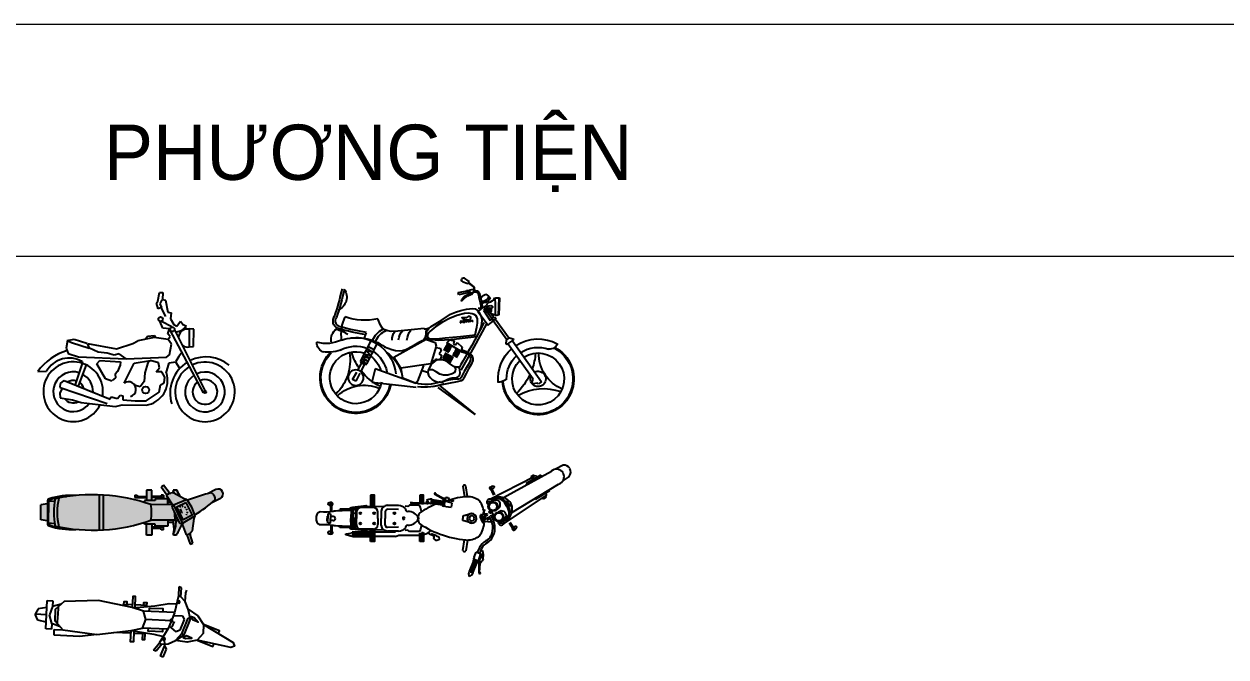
# Model space of a CAD drawing. Header units: millimetres. Extents: x 21129 to 2803301, y -510327 to 166837.
# Drawn here: x 335437 to 346316, y -258715 to -252985 of the extents above; entities that cross this region are included whole.
import ezdxf
from ezdxf.enums import TextEntityAlignment as Align

# ---------------------------------------------------------------- set-up
doc = ezdxf.new("R2010")
doc.units = ezdxf.units.MM
doc.layers.add('....03_TNT_A_THIN', color=251, linetype='Continuous', lineweight=13, transparency=0.5)
doc.layers.add('....12_TNT_F_FURNITURE', color=27, linetype='Continuous', transparency=0.5)
doc.layers.add('....20_TNT_N_TEXT', color=9, linetype='Continuous')
doc.layers.add('TNT-Funiture', color=27, linetype='Continuous')
doc.styles.add('.TNT_A_TXT_3_NOTE', font='uromans.shx', dxfattribs={"width": 0.8})

# ---------------------------------------------------------------- blocks, each defined once
blk = doc.blocks.new('moto 32')
for p, q in [((753, 1072), (766, 1089)), ((766, 1089), (780, 1169)), ((780, 1169), (810, 1168)), ((801, 1103), (785, 1065)), ((810, 1168), (808, 1105)), ((808, 1105), (836, 1100)), ((836, 1100), (858, 989)), ((768, 1020), (753, 1072)), ((797, 1032), (768, 1020)), ((785, 1065), (799, 1032)), ((838, 951), (797, 1032)), ((858, 989), (886, 984)), ((886, 984), (882, 930)), ((812, 846), (784, 908)), ((800, 909), (893, 859)), ((882, 930), (911, 879)), ((911, 879), (938, 864)), ((938, 864), (972, 908)), ((972, 908), (997, 873)), ((1025, 861), (995, 875)), ((734, 762), (584, 731)), ((672, 771), (656, 747)), ((735, 777), (672, 771)), ((859, 743), (734, 762)), ((751, 758), (735, 777)), ((875, 838), (812, 846)), ((858, 793), (873, 838)), ((879, 770), (858, 793)), ((859, 745), (879, 770)), ((1180, 260), (877, 827)), ((1202, 268), (916, 836)), ((930, 809), (985, 827)), ((985, 827), (1025, 861)), ((1050, 836), (1049, 677)), ((1091, 835), (1050, 840)), ((1088, 678), (1091, 835)), ((-52, 734), (-63, 665)), ((-63, 665), (-45, 617)), ((-54, 734), (9, 745)), ((-54, 734), (-14, 715)), ((-14, 715), (144, 665)), ((9, 745), (124, 711)), ((148, 665), (129, 707)), ((129, 707), (391, 657)), ((227, 628), (148, 665)), ((391, 657), (541, 707)), ((541, 707), (584, 731)), ((890, 701), (859, 743)), ((872, 605), (890, 701)), ((1049, 677), (1088, 678)), ((-45, 617), (47, 586)), ((47, 586), (481, 567)), ((80, 544), (79, 516)), ((213, 522), (242, 552)), ((309, 618), (227, 628)), ((242, 552), (427, 541)), ((371, 602), (309, 618)), ((416, 613), (371, 602)), ((481, 567), (416, 613)), ((481, 567), (845, 582)), ((551, 527), (699, 554)), ((699, 554), (673, 529)), ((772, 530), (699, 554)), ((845, 582), (872, 605)), ((955, 589), (930, 544)), ((984, 625), (955, 589)), ((-320, 453), (-241, 455)), ((79, 516), (19, 335)), ((122, 521), (44, 321)), ((291, 388), (213, 522)), ((401, 454), (380, 429)), ((426, 509), (401, 454)), ((427, 541), (426, 509)), ((460, 346), (551, 527)), ((648, 442), (642, 362)), ((675, 531), (648, 442)), ((750, 451), (781, 487)), ((802, 449), (750, 451)), ((781, 487), (772, 530)), ((828, 401), (802, 449)), ((842, 437), (869, 531)), ((869, 531), (926, 540)), ((926, 540), (962, 483)), ((-118, 307), (-116, 345)), ((-116, 345), (-83, 372)), ((-83, 372), (334, 204)), ((350, 365), (291, 388)), ((382, 396), (352, 371)), ((380, 429), (382, 396)), ((642, 362), (607, 315)), ((779, 265), (791, 331)), ((791, 331), (824, 351)), ((824, 351), (828, 401)), ((-99, 302), (-121, 257)), ((-121, 257), (-119, 214)), ((-118, 307), (307, 163)), ((334, 204), (344, 225)), ((344, 225), (401, 208)), ((401, 208), (424, 239)), ((424, 239), (449, 234)), ((449, 234), (450, 198)), ((607, 315), (565, 325)), ((660, 188), (779, 265)), ((-119, 214), (-7, 197)), ((-7, 197), (72, 171)), ((72, 171), (225, 155)), ((225, 155), (384, 135)), ((384, 135), (442, 150)), ((442, 150), (660, 148)), ((450, 198), (560, 187)), ((562, 188), (660, 188))]:
    blk.add_line(p, q)
for centre, radius in [((791, 927), 20.2), ((898, 835), 20.2), ((656, 286), 31.7), ((1193, 268), 11.2)]:
    blk.add_circle(centre, radius)
for centre, radius, start, end in [((1035, 756), 81.4, 80.2634, 175.7926), ((1035, 756), 81.4, 237.6977, 280.2853), ((93, 157), 508, 106.9515, 144.424), ((-37, 341), 234, 59.3186, 150.8883), ((1204, 258), 327, 50.542, 116.1591), ((0, 270), 270, 351.7378, 334.2247), ((0, 270), 180, 72.4436, 323.6468), ((626, 375), 229, 278.4553, 16.6935), ((1204, 258), 327, 121.5615, 197.624), ((1193, 268), 270, 121.3099, 114.9817), ((1193, 268), 180, 122.9193, 114.0995), ((0, 270), 101, 73.1188, 119.2584), ((0, 270), 101, 16.9955, 56.1314), ((0, 270), 180, 358.7972, 61.6262), ((501, 292), 67.9, 285.715, 127.0484), ((1193, 268), 112, 125.8267, 112.5098), ((0, 270), 101, 217.7267, 296.7775)]:
    blk.add_arc(centre, radius, start, end)
blk = doc.blocks.new('A$C526C5FB7')
at = {"layer": 'TNT-Funiture'}
h = blk.add_hatch(color=253, dxfattribs=at)
h.paths.add_polyline_path([(94, 315, 0.094036), (124, 73, 0.358337), (142, 59), (170, 59), (179, 0), (314, 0), (324, 59), (352, 59, 0.358337), (369, 73, 0.094036), (400, 315, 0.099438), (337, 938), (354, 938), (354, 955), (454, 955), (454, 1005), (391, 1005), (391, 1089), (403, 1089), (403, 1109), (381, 1109), (381, 1005), (354, 1005), (354, 1033), (371, 1033), (371, 1149), (337, 1149), (337, 1200), (352, 1200, -0.160596), (447, 1196, 0.124986), (447, 1230, 0.04674), (351, 1275), (354, 1282), (451, 1316), (450, 1320), (535, 1351), (526, 1375), (446, 1351, -0.264144), (429, 1356), (412, 1371), (302, 1386), (279, 1397), (269, 1393, 0.031855), (159, 1548), (120, 1625, 0.414818), (59, 1644, 0.414818), (39, 1584), (78, 1507, 0.031855), (137, 1326), (129, 1321), (124, 1296), (104, 1259, 0.028324), (47, 1230, 0.124986), (47, 1196, -0.045144), (73, 1203), (70, 1198), (73, 1176, -0.264144), (66, 1160), (0, 1108), (14, 1087), (89, 1138), (92, 1134), (157, 1179), (157, 1149), (123, 1149), (123, 1033), (140, 1033), (140, 1005), (113, 1005), (113, 1109), (90, 1109), (90, 1089), (103, 1089), (103, 1005), (45, 1005), (45, 955), (103, 955), (103, 871), (90, 871), (90, 851), (113, 851), (113, 955), (140, 955), (140, 938), (157, 938, 0.099438)])
h.paths.add_polyline_path([(105, 232, 0.016596), (124, 128, 0.008391), (144, 124), (149, 69, -0.352181), (132, 84, -0.060718)], flags=16)
h.paths.add_polyline_path([(389, 232, -0.060718), (362, 84, -0.352181), (345, 69), (350, 124, 0.008391), (370, 128, 0.016596)], flags=16)
at = {"layer": 'TNT-Funiture', "linetype": 'Continuous'}
for p, q in [((39, 1584), (78, 1507)), ((120, 1625), (159, 1548)), ((129, 1321), (124, 1296)), ((200, 1366), (129, 1321)), ((130, 1322), (182, 1201)), ((279, 1397), (200, 1366)), ((277, 1397), (344, 1283)), ((302, 1386), (279, 1397)), ((412, 1371), (302, 1386)), ((451, 1316), (354, 1282)), ((429, 1356), (412, 1371)), ((451, 1316), (439, 1351)), ((526, 1375), (446, 1351)), ((450, 1320), (535, 1351)), ((535, 1351), (526, 1375)), ((124, 1296), (70, 1198)), ((70, 1198), (73, 1176)), ((182, 1201), (177, 1192)), ((182, 1201), (263, 1242)), ((200, 1185), (273, 1222)), ((246, 1276), (215, 1262)), ((247, 1272), (243, 1281)), ((344, 1283), (263, 1242)), ((346, 1259), (273, 1222)), ((316, 1217), (318, 995)), ((352, 1200), (317, 1200)), ((337, 1200), (337, 1149)), ((344, 1283), (354, 1282)), ((354, 1282), (346, 1259)), ((66, 1160), (0, 1108)), ((0, 1108), (14, 1087)), ((14, 1087), (89, 1138)), ((92, 1134), (71, 1164)), ((90, 1109), (90, 1089)), ((90, 1109), (113, 1109)), ((90, 1089), (103, 1089)), ((92, 1134), (177, 1192)), ((103, 1089), (103, 1005)), ((113, 1109), (113, 1005)), ((177, 1149), (123, 1149)), ((123, 1149), (123, 1033)), ((157, 1179), (157, 1149)), ((177, 1193), (176, 995)), ((177, 1192), (200, 1185)), ((317, 1149), (371, 1149)), ((371, 1149), (371, 1033)), ((403, 1109), (381, 1109)), ((381, 1109), (381, 1005)), ((403, 1089), (391, 1089)), ((391, 1089), (391, 1005)), ((403, 1109), (403, 1089)), ((45, 1005), (45, 955)), ((140, 1005), (45, 1005)), ((123, 1033), (140, 1033)), ((140, 1033), (140, 938)), ((354, 1033), (354, 938)), ((371, 1033), (354, 1033)), ((354, 1005), (454, 1005)), ((454, 1005), (454, 955)), ((45, 955), (140, 955)), ((90, 851), (90, 871)), ((90, 871), (103, 871)), ((103, 871), (103, 955)), ((113, 851), (113, 955)), ((140, 938), (157, 938)), ((354, 938), (337, 938)), ((454, 955), (354, 955)), ((90, 851), (113, 851)), ((404, 566), (90, 566)), ((406, 529), (88, 529)), ((144, 124), (149, 69)), ((350, 124), (345, 69)), ((150, 69), (247, 69)), ((170, 59), (179, 0)), ((314, 0), (179, 0)), ((344, 69), (247, 69)), ((324, 59), (314, 0))]:
    blk.add_line(p, q, dxfattribs=at)
for points in [[(269, 1393, 0.038348), (134, 1578, 0.155584), (97, 1569, 0.155584), (69, 1545, 0.038348), (137, 1326)], [(94, 315, 0.094036), (124, 73, 0.358337), (142, 59), (247, 59), (352, 59, 0.358337), (369, 73, 0.094036), (400, 315)]]:
    blk.add_lwpolyline(points, format="xyb", dxfattribs=at)
blk.add_lwpolyline([(156, 1310), (272, 1368), (313, 1288), (197, 1230)], close=True, dxfattribs=at)
blk.add_lwpolyline([(370, 128, 0.139228), (318, 995, 0.054806), (247, 1002, 0.054806), (176, 995, 0.139228), (124, 128, 0.101647)], format="xyb", close=True, dxfattribs=at)
for centre, radius, start, end in [((80, 1604), 44.9, 116.8224, 206.8224), ((80, 1604), 44.9, 26.8224, 116.8224), ((244, 1275), 50.3, 136.2586, 151.248), ((244, 1275), 50.3, 109.0167, 124.5788), ((244, 1275), 50.3, 79.8803, 93.2688), ((244, 1275), 50.3, 55.6881, 70.0262), ((441, 1369), 18, 226.7962, 285.9817), ((113, 1212), 68.8, 164.9681, 193.465), ((337, 743), 567, 114.3253, 120.8149), ((178, 903), 321, 108.6457, 114.1616), ((101, 1052), 153, 100.3561, 110.6954), ((244, 1275), 50.3, 165.0614, 180), ((244, 1275), 50.3, 191.982, 204.743), ((247, 1454), 247, 269.0346, 286.2532), ((225, 1241), 94.9, 345.0779, 2.6408), ((316, 903), 321, 65.8384, 89.6701), ((157, 743), 567, 59.1851, 69.8894), ((393, 1052), 153, 69.3046, 105.7988), ((380, 1212), 68.8, 346.535, 15.0319), ((55, 1174), 18, 307.663, 6.8486), ((723, 270), 620, 183.5164, 197.4148), ((-229, 270), 620, 342.5852, 356.4836), ((247, 725), 579, 257.0685, 282.9315), ((150, 87), 18, 188.1702, 270), ((344, 87), 18, 270, 351.8298)]:
    blk.add_arc(centre, radius, start, end, dxfattribs=at)
blk = doc.blocks.new('xm1')
for p, q in [((1094, 334), (1070, 324)), ((1146, 272), (1094, 334)), ((1156, 387), (1132, 377)), ((1170, 282), (1132, 377)), ((1184, 315), (1156, 387)), ((1070, 324), (1123, 262)), ((1166, 224), (1170, 282)), ((1170, 282), (1184, 315)), ((148, 136), (96, 133)), ((96, 133), (109, -123)), ((150, 85), (148, 136)), ((226, 114), (150, 85)), ((402, 200), (171, 189)), ((171, 189), (173, 137)), ((173, 137), (250, 141)), ((557, 182), (402, 200)), ((867, 172), (713, 164)), ((1199, 136), (972, 125)), ((1276, 158), (1214, 105)), ((1257, 67), (1238, 115)), ((1309, 144), (1276, 158)), ((1348, 48), (1309, 144)), ((1347, 187), (1323, 177)), ((23, 53), (0, 0)), ((103, 5), (0, 0)), ((28, -50), (0, 0)), ((99, 72), (23, 53)), ((150, 85), (128, 6)), ((158, -69), (128, 6)), ((202, 87), (205, 10)), ((209, -67), (205, 10)), ((1233, 61), (1002, 49)), ((1252, 10), (1333, 15)), ((1333, 15), (1348, 48)), ((1405, 44), (1381, 34)), ((106, -62), (28, -50)), ((236, -91), (158, -69)), ((160, -121), (158, -69)), ((1262, -15), (980, -29)), ((109, -123), (160, -121)), ((1301, -248), (1296, -167)), ((1319, -157), (1325, -238)), ((1358, -114), (1363, -195)), ((1363, -195), (1372, -219)), ((1325, -238), (1301, -248))]:
    blk.add_line(p, q)
for points in [[(894, 150), (889, 250), (863, 249), (868, 146)], [(970, 177), (967, 228), (993, 229), (995, 178), (893, 173)], [(1381, 34), (1323, 177), (1271, 239), (1347, 187), (1405, 44), (1386, -47), (1358, -114), (1319, -157), (1296, -167), (1262, -14), (1233, 57), (1204, 129), (1123, 262), (1146, 272), (1204, 267), (1271, 239)], [(1386, -47), (1472, 15), (1524, 92), (1519, 173), (1466, 235), (1376, 254), (1271, 239)], [(1361, 220), (1419, 216), (1371, 196), (1338, 211), (1361, 220)], [(1658, 173), (1667, 149), (1524, 92), (1791, 255), (1805, 288), (1772, 302), (1466, 235), (1609, 292), (1619, 269)], [(870, 148), (1074, 181), (1160, 201)], [(1153, 132), (1152, 158), (1024, 153), (1025, 127)], [(1438, 29), (1476, 72), (1429, 53), (1414, 20), (1438, 29)], [(880, -85), (803, -89), (804, -115), (829, -114), (828, -88)], [(904, -62), (909, -161), (883, -162), (878, -60)], [(883, -58), (1083, -76), (1213, -98), (1280, -95)], [(982, -80), (984, -106), (1009, -105), (1008, -79), (905, -84)], [(1158, -22), (1159, -48), (1031, -52), (1030, -27)]]:
    blk.add_lwpolyline(points)
blk.add_lwpolyline([(209, -67), (182, -42), (177, 60), (202, 87), (250, 141), (557, 182), (868, 146), (972, 125), (1002, 49), (980, -29), (878, -60), (573, -126), (263, -116)], close=True)
for centre in [(1166, 224), (1233, 57), (1300, -110)]:
    blk.add_circle(centre, 10.3)
blk = doc.blocks.new('A$C487C7A84')
for p, q in [((1232, 1573), (1274, 1604)), ((1299, 1563), (1237, 1541)), ((1298, 1601), (1307, 1591)), ((1227, 1550), (1159, 1498)), ((1159, 1498), (1161, 1461)), ((1163, 1438), (1165, 1465)), ((1210, 1430), (1163, 1438)), ((1227, 1544), (1165, 1498)), ((1165, 1498), (1167, 1463)), ((1167, 1471), (1215, 1463)), ((1169, 1434), (1194, 1403)), ((1206, 1409), (1208, 1428)), ((1215, 1463), (1210, 1430)), ((1231, 1467), (1227, 1417)), ((1227, 1417), (1235, 1428)), ((1237, 1541), (1232, 1544)), ((1239, 1453), (1233, 1465)), ((1235, 1428), (1341, 1407)), ((1349, 1434), (1239, 1453)), ((1341, 1407), (1349, 1434)), ((863, 1370), (868, 1169)), ((871, 1369), (876, 1167)), ((1032, 1269), (963, 1281)), ((1015, 1282), (1001, 1259)), ((1047, 1259), (1015, 1282)), ((1194, 1403), (1206, 1409)), ((919, 1147), (905, 1121)), ((949, 1128), (919, 1147)), ((931, 1142), (1010, 1254)), ((934, 1102), (1052, 1265)), ((971, 1106), (941, 1133)), ((953, 1249), (1010, 1220)), ((1052, 1227), (971, 1106)), ((989, 1253), (977, 1199)), ((977, 1199), (1010, 1204)), ((1014, 1234), (984, 1253)), ((1116, 1212), (995, 1049)), ((1001, 1259), (1033, 1238)), ((1010, 1204), (1014, 1234)), ((1034, 1239), (1052, 1227)), ((1039, 1227), (1043, 1226)), ((1040, 1261), (1082, 1252)), ((1051, 1262), (1093, 1232)), ((1082, 1252), (1082, 1250)), ((1082, 1250), (1113, 1245)), ((1082, 1239), (1116, 1212)), ((750, 894), (912, 1119)), ((775, 877), (936, 1100)), ((905, 1121), (942, 1100)), ((973, 1071), (934, 1102)), ((942, 1100), (947, 1112)), ((995, 1049), (971, 1073)), ((1176, 1100), (1199, 1102)), ((1182, 1089), (1176, 1100)), ((1182, 1110), (1182, 1089)), ((1199, 1102), (1196, 1110)), ((1196, 1110), (1198, 1087)), ((1198, 1087), (1215, 1108)), ((1215, 1108), (1205, 1096)), ((1205, 1096), (1213, 1083)), ((1213, 1083), (1229, 1087)), ((1229, 1098), (1223, 1104)), ((1223, 1104), (1236, 1083)), ((1229, 1087), (1229, 1098)), ((1236, 1083), (1238, 1104)), ((1238, 1104), (1258, 1081)), ((1258, 1081), (1260, 1102)), ((1260, 1102), (1271, 1102)), ((1271, 1102), (1269, 1081)), ((1269, 1081), (1289, 1079)), ((1291, 1104), (1275, 1104)), ((1275, 1104), (1303, 1077)), ((1289, 1079), (1297, 1091)), ((1297, 1091), (1291, 1104)), ((1303, 1077), (1316, 1106)), ((1303, 1087), (1324, 1087)), ((1326, 1073), (1303, 1087)), ((1316, 1106), (1326, 1073)), ((710, 867), (369, 383)), ((701, 888), (696, 877)), ((696, 877), (778, 821)), ((743, 899), (701, 888)), ((782, 872), (743, 899)), ((782, 872), (786, 830)), ((1447, 877), (1394, 865)), ((1394, 865), (1402, 829)), ((1483, 841), (1447, 877)), ((1732, 883), (1617, 844)), ((2106, 672), (1723, 886)), ((2496, 620), (2371, 866)), ((465, 413), (763, 831)), ((786, 830), (778, 821)), ((1358, 845), (1302, 789)), ((1302, 789), (1318, 737)), ((1306, 737), (1483, 841)), ((1386, 761), (1326, 728)), ((1396, 743), (1335, 710)), ((1405, 724), (1345, 692)), ((1378, 817), (1358, 845)), ((1402, 829), (1378, 817)), ((1503, 724), (1402, 668)), ((1491, 821), (1426, 785)), ((1501, 803), (1436, 767)), ((1511, 785), (1447, 749)), ((1521, 767), (1457, 731)), ((1571, 712), (1543, 696)), ((1559, 777), (1547, 745)), ((1547, 745), (1571, 712)), ((1612, 785), (1559, 777)), ((1617, 844), (1608, 801)), ((1608, 801), (1671, 596)), ((2300, 839), (2425, 593)), ((2409, 801), (2332, 757)), ((2417, 773), (2360, 732)), ((2360, 732), (2429, 749)), ((2429, 749), (2377, 692)), ((1415, 706), (1355, 674)), ((1513, 707), (1412, 650)), ((1523, 689), (1422, 632)), ((1533, 671), (1432, 614)), ((1543, 696), (1555, 648)), ((1555, 648), (1591, 640)), ((1591, 640), (1616, 648)), ((1616, 648), (1628, 624)), ((1628, 624), (1660, 624)), ((1660, 624), (1660, 616)), ((1660, 616), (1668, 620)), ((1671, 596), (2022, 542)), ((1757, 576), (1825, 391)), ((2022, 542), (2106, 672)), ((2377, 692), (2453, 704)), ((2453, 704), (2385, 656)), ((2385, 656), (2473, 680)), ((2473, 680), (2413, 624)), ((2413, 624), (2477, 644)), ((2477, 644), (2425, 592)), ((2425, 593), (2496, 620)), ((2425, 592), (2437, 580)), ((2437, 580), (2497, 612)), ((2447, 599), (2492, 508)), ((2527, 520), (2480, 604)), ((1777, 515), (1704, 495)), ((1847, 363), (2326, 535)), ((1853, 366), (1998, 427)), ((1998, 427), (2018, 535)), ((2326, 535), (2364, 377)), ((2504, 485), (2551, 391)), ((2589, 408), (2539, 498)), ((369, 383), (402, 358)), ((402, 358), (413, 369)), ((413, 369), (465, 358)), ((481, 372), (465, 413)), ((465, 358), (481, 372)), ((1565, 334), (1148, 0)), ((1148, 0), (1582, 317)), ((1825, 391), (1853, 366)), ((2364, 377), (1842, 321)), ((2551, 391), (2589, 408))]:
    blk.add_line(p, q)
at = {"flags": 128}
for points in [[(1726, 922), (1722, 957), (1712, 988), (1693, 1012), (1666, 1032), (1548, 1106), (1439, 1177), (1380, 1204), (1317, 1223), (1251, 1236), (1181, 1244), (1148, 1240), (1121, 1224), (1100, 1198), (1085, 1166), (1075, 1134), (1071, 1103), (1079, 1039), (1103, 974), (1134, 910)], [(1016, 1066), (1163, 791), (1318, 519)], [(1045, 1081), (1059, 1053), (1071, 1030), (1089, 996), (1118, 942), (1189, 812), (1229, 740), (1247, 708), (1262, 682), (1294, 626), (1316, 588), (1329, 564), (1346, 535)], [(1134, 913), (1433, 878), (1509, 872), (1584, 870), (1659, 877), (1732, 895)], [(1302, 761), (1255, 740), (1212, 713), (1193, 697), (1180, 678), (1175, 657), (1177, 634), (1195, 586), (1225, 534), (1255, 480), (1280, 428), (1293, 407), (1311, 393), (1360, 383), (1461, 365), (1656, 322)], [(1306, 737), (1262, 724), (1225, 707), (1213, 694), (1205, 679), (1202, 660), (1204, 640), (1219, 603), (1240, 571), (1277, 504), (1313, 433), (1324, 417), (1343, 415), (1385, 414), (1462, 402), (1535, 382)], [(1338, 555), (1369, 556), (1398, 564), (1449, 600), (1475, 619), (1504, 633), (1535, 641), (1568, 642), (1598, 636), (1626, 622), (1649, 602), (1669, 577), (1699, 519), (1705, 489), (1697, 460), (1679, 434), (1654, 412), (1625, 395), (1594, 384), (1563, 379), (1533, 383), (1478, 409), (1449, 422), (1417, 428), (1384, 430), (1354, 437), (1343, 446), (1334, 458), (1326, 490), (1327, 521), (1334, 551)], [(1386, 555), (1381, 530), (1382, 507), (1396, 490), (1418, 478), (1470, 463), (1519, 460), (1564, 473), (1606, 501), (1648, 522), (1672, 523), (1696, 519)]]:
    blk.add_lwpolyline(points, dxfattribs=at)
at = {"extrusion": (0, 0, -1), "flags": 128}
for points in [[(-1149, 937), (-1128, 1026), (-1121, 1075), (-1122, 1124), (-1128, 1145), (-1141, 1162), (-1160, 1175), (-1182, 1183), (-1229, 1190), (-1275, 1186), (-1365, 1164), (-1452, 1129), (-1534, 1085), (-1612, 1033), (-1682, 975), (-1698, 958), (-1710, 936), (-1709, 914), (-1693, 897), (-1672, 889), (-1649, 887), (-1600, 890), (-1503, 900), (-1320, 918), (-1143, 937)], [(-1209, 1118), (-1200, 1133), (-1201, 1145), (-1214, 1152), (-1230, 1152), (-1255, 1137), (-1293, 1136), (-1305, 1137), (-1303, 1131), (-1273, 1115), (-1215, 1112)], [(-1750, 1007), (-1711, 1008), (-1699, 1009), (-1695, 1009), (-1701, 1010), (-1711, 1008), (-1723, 994), (-1728, 972), (-1730, 946), (-1733, 919), (-1741, 897), (-1753, 879), (-1770, 865), (-1809, 844), (-1890, 800), (-1965, 759), (-2004, 747), (-2044, 744), (-2085, 749), (-2128, 760), (-2215, 792)], [(-1749, 1009), (-1902, 996), (-2059, 978), (-2137, 975), (-2175, 981), (-2211, 994), (-2241, 1017), (-2263, 1048), (-2294, 1124)]]:
    blk.add_lwpolyline(points, dxfattribs=at)
blk.add_circle((2552, 431), 90.6)
for centre, radius, start, end in [((1243, 1559), 18, 126.6169, 233.9897), ((1284, 1590), 18, 40.8328, 126.6169), ((1293, 1580), 18, 289.5618, 40.8328), ((1131, 1254), 195, 124.2434, 145.7207), ((982, 1301), 121, 34.0174, 70.8801), ((37526, -6257), 37231, 168.0923, 168.3567), ((37526, -6257), 37214, 168.0923, 168.3567), ((1155, 1392), 68.1, 82.205, 149.3055), ((1155, 1392), 51.7, 82.205, 149.3055), ((1201, 1301), 114, 16.5941, 85.5859), ((2825, 1378), 166, 145.8353, 246.4107), ((6284, 2295), 3690, 192.8984, 198.2652), ((6284, 2295), 3662, 192.8984, 198.2652), ((883, 1289), 84.2, 66.3396, 103.7271), ((2157, 1255), 1245, 174.7527, 183.8983), ((1032, 1439), 134, 212.741, 253.5537), ((963, 1263), 18, 90, 235.3216), ((1067, 1417), 108, 209.1436, 259.477), ((1081, 1428), 105, 207.1216, 260.8578), ((971, 1277), 41, 10.6811, 54.2938), ((893, 1268), 103, 4.0288, 6.5734), ((997, 1377), 83.7, 307.1765, 354.2952), ((1072, 1110), 326, 43.1326, 66.221), ((893, 1268), 103, 260.7028, 338.5062), ((992, 1225), 33.4, 104.3536, 238.1432), ((2445, 1766), 660, 256.7767, 290.6814), ((2209, 937), 514, 352.9033, 24.3387), ((2722, 1099), 70.6, 295.8282, 34.667), ((2722, 1099), 98.4, 295.8282, 34.667), ((1659, 833), 294, 7.4599, 32.5293), ((2112, 769), 264, 22.8311, 62.2255), ((1995, 3744), 2813, 278.8031, 285.6323), ((1995, 3744), 2841, 278.8031, 285.6323), ((2961, 409), 620, 106.8282, 120.6444), ((2700, 883), 144, 348.6811, 55.6766), ((408, 417), 471, 56.3045, 119.2779), ((1861, 858), 189, 5.7988, 42.6836), ((2552, 431), 471, 82.8245, 174.5939), ((1968, 879), 157, 357.3006, 37.7712), ((2106, 779), 226, 21.125, 66.3648), ((2542, 359), 544, 71.0302, 127.858), ((2289, 877), 159, 5.911, 30.9804), ((2899, 1247), 414, 244.3887, 285.6493), ((408, 417), 421, 118.0988, 355.9859), ((408, 417), 410, 118.0988, 355.9859), ((408, 417), 306, 57.112, 45.2599), ((-61, 719), 461, 293.3316, 0.9456), ((276, 875), 109, 204.162, 286.6181), ((408, 417), 371, 56.7084, 109.6559), ((1187, 785), 752, 185.2802, 199.2954), ((408, 417), 471, 355.2456, 48.5053), ((2437, 365), 440, 124.2247, 163.6864), ((2552, 431), 421, 191.5031, 45.3799), ((2552, 431), 410, 191.5031, 45.3799), ((2552, 431), 371, 123.1579, 168.9692), ((2552, 431), 306, 190.1067, 110.2501), ((2552, 431), 371, 60.5739, 111.4562), ((1978, 914), 651, 325.3704, 343.0153), ((3183, 637), 563, 171.0754, 225.0414), ((2872, 1136), 406, 245.449, 279.3503), ((2901, 839), 110, 281.321, 4.6394), ((408, 417), 371, 359.5953, 46.885), ((2552, 431), 306, 124.4592, 164.4539), ((408, 417), 90.6, 62.5811, 21.8652), ((1187, 785), 752, 204.8836, 225.7261), ((1978, 914), 651, 296.4053, 321.9388), ((341, -308), 611, 60.689, 109.3777), ((886, 552), 174, 231.291, 270.1512), ((1742, 979), 661, 249.814, 277.3868), ((1724, 834), 482, 249.5274, 285.3841), ((2450, -128), 470, 48.1563, 111.4732)]:
    blk.add_arc(centre, radius, start, end)
blk = doc.blocks.new('A$C09256540')
at = {"layer": '....12_TNT_F_FURNITURE'}
for p, q in [((104, 2292), (138, 2236)), ((0, 2238), (38, 2167)), ((429, 1772), (171, 2195)), ((294, 1698), (56, 2130)), ((234, 2112), (225, 2107)), ((234, 2112), (312, 1983)), ((281, 2076), (289, 2084)), ((530, 1698), (282, 2074)), ((289, 2084), (307, 2056)), ((91, 2034), (105, 2041)), ((91, 2034), (165, 1901)), ((102, 1975), (91, 1972)), ((91, 1972), (106, 1943)), ((309, 1573), (104, 1974)), ((307, 2056), (297, 2051)), ((312, 1983), (304, 1978)), ((106, 1943), (115, 1949)), ((165, 1901), (177, 1910)), ((516, 1756), (563, 1787)), ((522, 1748), (590, 1791)), ((551, 1777), (550, 1778)), ((556, 1770), (551, 1777)), ((562, 1789), (582, 1803)), ((569, 1778), (562, 1789)), ((590, 1791), (582, 1804)), ((506, 1676), (495, 1701)), ((217, 1598), (194, 1587)), ((200, 1575), (194, 1588)), ((272, 1610), (200, 1575)), ((222, 1586), (217, 1598)), ((269, 1619), (218, 1595)), ((233, 1600), (232, 1602)), ((236, 1593), (233, 1600)), ((337, 1581), (321, 1604)), ((403, 1529), (433, 1514)), ((473, 1537), (465, 1527)), ((465, 1527), (467, 1513)), ((475, 1533), (470, 1525)), ((470, 1525), (472, 1516)), ((473, 1537), (486, 1538)), ((475, 1533), (484, 1533)), ((484, 1533), (491, 1527)), ((486, 1538), (496, 1530)), ((491, 1527), (491, 1519)), ((496, 1530), (496, 1517)), ((513, 1559), (506, 1545)), ((516, 1592), (513, 1559)), ((433, 1514), (449, 1513)), ((467, 1513), (478, 1506)), ((472, 1516), (479, 1512)), ((478, 1506), (489, 1508)), ((479, 1512), (486, 1513)), ((491, 1519), (486, 1513)), ((496, 1517), (489, 1508)), ((747, 1479), (792, 1459)), ((755, 1498), (800, 1479)), ((783, 1514), (773, 1490)), ((822, 1517), (783, 1514)), ((804, 1487), (789, 1451)), ((834, 1432), (789, 1451)), ((868, 1470), (810, 1490)), ((815, 1503), (867, 1474)), ((840, 1510), (822, 1517)), ((834, 1432), (848, 1426)), ((868, 1470), (851, 1427)), ((857, 1514), (870, 1504)), ((877, 1470), (859, 1426)), ((861, 1423), (860, 1423)), ((883, 1468), (864, 1424)), ((962, 1389), (866, 1429)), ((874, 1491), (868, 1470)), ((964, 1394), (869, 1434)), ((966, 1398), (870, 1438)), ((968, 1404), (873, 1444)), ((971, 1410), (875, 1450)), ((879, 1491), (878, 1479)), ((973, 1416), (878, 1456)), ((880, 1477), (888, 1475)), ((882, 1471), (880, 1472)), ((975, 1421), (880, 1460)), ((889, 1485), (881, 1491)), ((888, 1475), (975, 1474)), ((969, 1480), (890, 1485)), ((975, 1422), (961, 1387)), ((978, 1421), (963, 1386)), ((972, 1485), (971, 1481)), ((977, 1488), (973, 1486)), ((977, 1422), (977, 1422)), ((978, 1475), (982, 1483)), ((982, 1486), (980, 1488)), ((285, 1371), (188, 1355)), ((190, 1330), (287, 1345)), ((439, 1410), (463, 1329)), ((463, 1329), (482, 1329)), ((501, 1329), (482, 1329)), ((525, 1410), (501, 1329)), ((774, 1330), (676, 1345)), ((678, 1371), (775, 1355)), ((962, 1385), (962, 1385)), ((294, 1181), (292, 1197)), ((304, 1210), (316, 1215)), ((324, 1227), (321, 1168)), ((324, 1165), (337, 1224)), ((343, 1228), (381, 1222)), ((374, 1174), (381, 1222)), ((263, 1084), (300, 1154)), ((309, 1150), (265, 1075)), ((300, 1155), (299, 1165)), ((301, 1167), (311, 1161)), ((302, 1170), (324, 1165)), ((312, 1158), (310, 1150)), ((310, 1048), (326, 1150)), ((315, 1047), (331, 1149)), ((316, 1154), (316, 1155)), ((318, 1151), (365, 1144)), ((319, 1157), (366, 1150)), ((322, 1046), (337, 1148)), ((324, 1165), (369, 1157)), ((328, 1045), (343, 1147)), ((334, 1044), (350, 1146)), ((339, 1043), (355, 1145)), ((344, 1043), (360, 1145)), ((368, 1146), (368, 1147)), ((374, 1174), (372, 1159)), ((308, 1047), (308, 1047)), ((309, 1048), (346, 1042)), ((309, 1045), (346, 1040)), ((347, 1001), (343, 935)), ((347, 1041), (347, 1041)), ((351, 1003), (347, 937)), ((341, 874), (341, 852)), ((343, 935), (343, 856)), ((347, 937), (347, 869)), ((384, 945), (361, 936)), ((361, 936), (361, 846)), ((421, 954), (384, 945)), ((542, 954), (579, 945)), ((579, 945), (602, 936)), ((602, 936), (602, 846)), ((633, 751), (633, 929)), ((347, 869), (361, 869)), ((361, 846), (375, 830)), ((375, 830), (372, 807)), ((602, 846), (588, 830)), ((588, 830), (592, 807)), ((367, 747), (364, 646)), ((402, 746), (399, 644)), ((561, 746), (564, 644)), ((597, 747), (599, 646)), ((608, 720), (608, 326)), ((608, 720), (608, 326)), ((645, 720), (633, 751)), ((645, 720), (645, 487)), ((363, 648), (370, 624)), ((376, 615), (377, 421)), ((416, 626), (482, 626)), ((416, 591), (482, 591)), ((482, 559), (425, 559)), ((547, 626), (482, 626)), ((547, 591), (482, 591)), ((482, 559), (539, 559)), ((588, 615), (586, 421)), ((600, 648), (593, 624)), ((369, 453), (385, 331)), ((385, 519), (385, 361)), ((579, 519), (579, 361)), ((579, 500), (602, 491)), ((594, 453), (579, 331)), ((598, 507), (584, 498)), ((623, 332), (623, 487)), ((623, 487), (650, 487)), ((650, 487), (650, 332)), ((385, 363), (390, 328)), ((393, 363), (385, 363)), ((390, 328), (482, 328)), ((393, 363), (399, 337)), ((398, 328), (398, 217)), ((399, 337), (482, 337)), ((400, 346), (400, 355)), ((482, 340), (405, 340)), ((406, 360), (428, 360)), ((425, 367), (482, 367)), ((443, 360), (482, 360)), ((539, 367), (482, 367)), ((482, 360), (482, 340)), ((520, 360), (482, 360)), ((482, 360), (482, 340)), ((482, 340), (558, 340)), ((564, 337), (482, 337)), ((573, 328), (482, 328)), ((558, 360), (535, 360)), ((563, 346), (563, 355)), ((570, 363), (564, 337)), ((565, 328), (565, 217)), ((570, 363), (579, 363)), ((579, 363), (573, 328)), ((608, 372), (616, 315)), ((650, 332), (623, 332)), ((645, 326), (632, 269)), ((645, 332), (645, 326)), ((398, 217), (413, 219)), ((409, 317), (481, 315)), ((554, 317), (482, 315)), ((622, 269), (616, 315)), ((632, 269), (622, 269)), ((339, 143), (339, 129)), ((419, 143), (339, 143)), ((364, 130), (339, 130)), ((364, 143), (364, 130)), ((420, 133), (364, 133)), ((379, 143), (379, 135)), ((379, 135), (379, 133)), ((384, 143), (384, 135)), ((384, 135), (384, 133)), ((391, 143), (391, 135)), ((391, 135), (391, 133)), ((397, 143), (397, 135)), ((397, 135), (397, 133)), ((404, 143), (404, 135)), ((404, 135), (404, 133)), ((408, 143), (408, 135)), ((408, 135), (408, 133)), ((442, 132), (442, 108)), ((442, 132), (484, 132)), ((466, 156), (466, 132)), ((525, 132), (484, 132)), ((501, 156), (501, 132)), ((525, 132), (525, 108)), ((544, 133), (600, 133)), ((545, 143), (624, 143)), ((565, 217), (550, 217)), ((555, 143), (555, 135)), ((555, 135), (555, 133)), ((560, 143), (560, 135)), ((560, 135), (560, 133)), ((566, 143), (566, 135)), ((566, 135), (566, 133)), ((572, 143), (572, 135)), ((572, 135), (572, 133)), ((579, 143), (579, 135)), ((579, 135), (579, 133)), ((584, 143), (584, 135)), ((584, 135), (584, 133)), ((600, 143), (600, 130)), ((600, 130), (624, 130)), ((624, 143), (624, 129)), ((421, 37), (425, 28)), ((442, 108), (484, 108)), ((466, 108), (461, 102)), ((461, 102), (484, 102)), ((468, 102), (468, 100)), ((468, 100), (484, 100)), ((525, 108), (484, 108)), ((507, 102), (484, 102)), ((500, 100), (484, 100)), ((484, 100), (484, 98)), ((484, 100), (484, 98)), ((500, 102), (500, 100)), ((502, 108), (507, 102)), ((542, 37), (538, 28))]:
    blk.add_line(p, q, dxfattribs=at)
blk.add_lwpolyline([(641, 1090), (650, 1112, -0.279663), (652, 1113), (669, 1115, -0.321473), (675, 1111), (683, 1094, -0.282362), (682, 1087), (668, 1070, -0.254308), (663, 1068), (648, 1069, 0.317137), (642, 1066), (624, 1028, 0.139062), (623, 1025), (620, 1002)], format="xyb", dxfattribs=at)
for points in [[(641, 1090), (621, 1042)], [(352, 974), (272, 974), (272, 940)], [(272, 940), (349, 940)], [(349, 942), (345, 942), (345, 971)], [(345, 971), (350, 971), (350, 955)], [(611, 974), (691, 974), (691, 940)], [(618, 971), (613, 971), (613, 955)], [(614, 942), (618, 942), (618, 971)], [(691, 940), (615, 940)], [(352, 529), (272, 529), (272, 494)], [(272, 494), (349, 494)], [(371, 529), (291, 529), (291, 494)], [(291, 494), (367, 494)], [(345, 526), (350, 526), (350, 510)], [(349, 497), (345, 497), (345, 526)], [(367, 497), (364, 497), (364, 526)], [(364, 526), (368, 526), (368, 510)], [(596, 529), (676, 529), (676, 494)], [(603, 526), (598, 526), (598, 510)], [(600, 497), (603, 497), (603, 526)], [(676, 494), (600, 494)], [(611, 529), (691, 529), (691, 494)], [(618, 526), (613, 526), (613, 510)], [(614, 497), (618, 497), (618, 526)], [(691, 494), (615, 494)]]:
    blk.add_lwpolyline(points, dxfattribs=at)
for points in [[(351, 1003), (327, 1003), (327, 1012), (351, 1012)], [(279, 971), (284, 971), (284, 942), (279, 942)], [(288, 971), (293, 971), (293, 942), (288, 942)], [(297, 971), (302, 971), (302, 942), (297, 942)], [(305, 971), (310, 971), (310, 942), (305, 942)], [(314, 971), (318, 971), (318, 942), (314, 942)], [(323, 971), (328, 971), (328, 942), (323, 942)], [(334, 971), (339, 971), (339, 942), (334, 942)], [(629, 971), (624, 971), (624, 942), (629, 942)], [(640, 971), (635, 971), (635, 942), (640, 942)], [(650, 971), (645, 971), (645, 942), (650, 942)], [(658, 971), (653, 971), (653, 942), (658, 942)], [(666, 971), (661, 971), (661, 942), (666, 942)], [(675, 971), (671, 971), (671, 942), (675, 942)], [(684, 971), (680, 971), (680, 942), (684, 942)], [(279, 526), (284, 526), (284, 497), (279, 497)], [(288, 526), (293, 526), (293, 497), (288, 497)], [(297, 526), (302, 526), (302, 497), (297, 497)], [(297, 526), (302, 526), (302, 497), (297, 497)], [(305, 526), (310, 526), (310, 497), (305, 497)], [(306, 526), (311, 526), (311, 497), (306, 497)], [(314, 526), (318, 526), (318, 497), (314, 497)], [(316, 526), (320, 526), (320, 497), (316, 497)], [(323, 526), (328, 526), (328, 497), (323, 497)], [(324, 526), (328, 526), (328, 497), (324, 497)], [(332, 526), (337, 526), (337, 497), (332, 497)], [(334, 526), (339, 526), (339, 497), (334, 497)], [(342, 526), (346, 526), (346, 497), (342, 497)], [(353, 526), (357, 526), (357, 497), (353, 497)], [(614, 526), (610, 526), (610, 497), (614, 497)], [(625, 526), (621, 526), (621, 497), (625, 497)], [(629, 526), (624, 526), (624, 497), (629, 497)], [(635, 526), (630, 526), (630, 497), (635, 497)], [(640, 526), (635, 526), (635, 497), (640, 497)], [(643, 526), (639, 526), (639, 497), (643, 497)], [(650, 526), (645, 526), (645, 497), (650, 497)], [(651, 526), (647, 526), (647, 497), (651, 497)], [(658, 526), (653, 526), (653, 497), (658, 497)], [(661, 526), (656, 526), (656, 497), (661, 497)], [(666, 526), (661, 526), (661, 497), (666, 497)], [(670, 526), (665, 526), (665, 497), (670, 497)], [(675, 526), (671, 526), (671, 497), (675, 497)], [(684, 526), (680, 526), (680, 497), (684, 497)]]:
    blk.add_lwpolyline(points, close=True, dxfattribs=at)
for centre, radius in [((375, 1602), 43), ((375, 1602), 35.7), ((468, 1655), 43), ((468, 1655), 35.7), ((518, 1675), 8.9), ((334, 1572), 6.92), ((426, 1578), 9.36), ((449, 1539), 9.36), ((462, 1598), 9.36), ((483, 1558), 9.36), ((806, 1507), 5.22), ((324, 1237), 5.22), ((436, 710), 8.01), ((528, 710), 8.01), ((436, 526), 8.01), ((528, 526), 8.01), ((630, 494), 3.86), ((630, 483), 3.86), ((630, 481), 3.86), ((630, 472), 3.86), ((630, 470), 3.86), ((630, 460), 3.86), ((630, 459), 3.86), ((630, 447), 3.86), ((630, 436), 3.86), ((643, 481), 3.86), ((643, 470), 3.86), ((643, 459), 3.86), ((643, 448), 3.86), ((643, 437), 3.86), ((436, 401), 8.01), ((528, 401), 8.01), ((630, 425), 3.86), ((630, 414), 3.86), ((630, 402), 3.86), ((630, 390), 3.86), ((643, 426), 3.86), ((643, 414), 3.86), ((643, 402), 3.86), ((643, 390), 3.86), ((643, 379), 3.86), ((643, 368), 3.86), ((643, 356), 3.86), ((643, 344), 3.86)]:
    blk.add_circle(centre, radius, dxfattribs=at)
for centre, radius, start, end in [((63, 2244), 63.7, 123.1167, 185.4604), ((62, 2236), 70.1, 53.7699, 116.8935), ((107, 2177), 70.1, 121.6866, 222.3047), ((104, 2175), 70.1, 16.2754, 116.8935), ((268, 2073), 13.9, 2.5733, 177.4267), ((112, 1985), 13.9, 61.2971, 236.1504), ((399, 1668), 109, 53.3964, 186.2855), ((307, 1794), 68.1, 269.5301, 342.1416), ((432, 1642), 117, 64.5592, 127.7152), ((435, 1648), 99.7, 53.8629, 132.3218), ((398, 1687), 105, 356.7002, 35.8316), ((594, 1808), 37.7, 172.431, 210.1204), ((561, 1813), 4.23, 67.7911, 177.3994), ((551, 1781), 37.7, 35.0701, 72.7596), ((576, 1789), 13.4, 236.2045, 9.3801), ((404, 1626), 117, 110.8649, 174.0209), ((384, 1679), 105, 202.7485, 241.8799), ((398, 1627), 99.7, 106.2583, 184.7172), ((359, 1625), 43, 16.9612, 234.5811), ((458, 1680), 43, 3.9989, 221.6189), ((518, 1675), 25.3, 254.3281, 128.1319), ((229, 1602), 37.7, 165.4218, 203.1113), ((197, 1611), 4.23, 60.782, 170.3903), ((183, 1580), 37.7, 28.061, 65.7504), ((209, 1585), 13.4, 228.8013, 1.9769), ((334, 1572), 25.3, 117.8097, 338.6212), ((470, 1259), 266, 96.0763, 123.281), ((355, 1723), 150, 293.3946, 303.9386), ((376, 1735), 150, 294.6414, 305.1854), ((470, 1525), 29.1, 181.6321, 292.6814), ((568, 1439), 181, 64.0698, 129.5482), ((568, 1439), 162, 64.0698, 129.5482), ((493, 1525), 29.1, 247.3186, 358.3679), ((483, 1531), 26.7, 286.2027, 30.7435), ((494, 1259), 266, 56.719, 83.9237), ((605, 1508), 83.8, 20.2229, 64.8285), ((587, 1485), 131, 29.0064, 62.5183), ((832, 1632), 175, 212.6314, 240.3364), ((832, 1632), 154, 212.6314, 240.3364), ((463, 1372), 177, 141.6501, 180.8259), ((482, 1410), 43, 90, 270), ((467, 1514), 29.1, 210.9221, 321.9715), ((472, 1525), 26.7, 207.8366, 312.3774), ((482, 1410), 23.5, 90, 270), ((482, 1410), 43, 270, 90), ((482, 1410), 23.5, 270, 90), ((501, 1372), 177, 359.1741, 38.3499), ((809, 1485), 5, 71.119, 156.9812), ((847, 1521), 12.2, 237.5548, 326.8541), ((849, 1428), 2.44, 247.2244, 337.2244), ((861, 1425), 2.44, 157.2244, 247.2244), ((862, 1425), 2.44, 247.2244, 337.2244), ((863, 1495), 12.2, 344.1634, 53.3785), ((879, 1470), 2.44, 67.2244, 157.2244), ((881, 1479), 2.44, 178.1907, 254.1634), ((880, 1490), 1.22, 53.1131, 178.1907), ((881, 1469), 2.44, 337.2244, 67.2244), ((888, 1477), 2.44, 254.1634, 269.5347), ((890, 1487), 2.44, 233.1131, 266.1277), ((969, 1482), 2.44, 266.1277, 344.1634), ((975, 1484), 2.44, 119.1825, 164.1634), ((975, 1476), 2.44, 269.5347, 331.1772), ((977, 1421), 1.22, 67.2475, 157.2244), ((978, 1486), 2.44, 47.5834, 119.1825), ((977, 1421), 1.22, 337.2244, 67.2475), ((940, 1352), 78.4, 27.3028, 61.2419), ((980, 1484), 2.44, 331.1772, 47.5834), ((196, 1343), 14.9, 123.5745, 244.0486), ((705, 1372), 419, 180.4364, 204.3567), ((-251, 1446), 933, 327.1042, 356.2608), ((769, 1343), 13.9, 288.0607, 64.3162), ((962, 1387), 1.22, 157.2244, 247.6392), ((962, 1386), 1.22, 247.6392, 337.2244), ((988, 1460), 78.4, 250.9302, 284.8693), ((292, 1209), 12.2, 271.726, 1.0253), ((342, 1223), 5, 81.5989, 167.461), ((306, 1182), 12.2, 185.2016, 254.4167), ((300, 1165), 1.22, 60.3894, 185.467), ((298, 1155), 2.44, 332.4524, 5.467), ((307, 1151), 2.44, 329.0454, 344.4167), ((310, 1159), 2.44, 344.4167, 60.3894), ((318, 1155), 2.44, 81.3556, 171.3556), ((318, 1153), 2.44, 171.3556, 261.3556), ((1214, 1446), 933, 202.39, 212.8958), ((366, 1146), 2.44, 261.3556, 351.3556), ((366, 1148), 2.44, 351.3556, 81.3556), ((369, 1159), 2.44, 261.3556, 351.3556), ((260, 1079), 5.78, 158.1654, 321.3798), ((260, 1080), 4.95, 44.8478, 174.4757), ((309, 1047), 1.22, 81.3556, 171.3326), ((309, 1047), 1.22, 171.3326, 261.3556), ((387, 1042), 78.4, 177.3382, 211.2773), ((270, 1057), 78.4, 313.7108, 347.6499), ((346, 1041), 1.22, 350.9409, 81.3556), ((346, 1041), 1.22, 261.3556, 350.9409), ((484, 939), 149, 13.6691, 43.3061), ((515, 838), 95.2, 110.4741, 184.9207), ((467, 979), 53.6, 227.6387, 285.7263), ((496, 979), 53.6, 254.2737, 312.3613), ((448, 838), 95.2, 355.0793, 69.5259), ((484, 939), 149, 356.3799, 0.41), ((460, 746), 93.6, 136.8812, 179.4845), ((393, 836), 27.9, 264.4688, 346.896), ((420, 830), 1, 270, 278.6618), ((482, 794), 9.31, 90, 270), ((482, 794), 9.31, 270, 90), ((570, 836), 27.9, 193.104, 275.5312), ((543, 830), 1, 261.3382, 270), ((503, 746), 93.6, 0.5155, 43.1188), ((424, 650), 59.6, 183.8926, 263.0644), ((425, 519), 40, 90, 180), ((424, 650), 23.9, 183.8926, 263.0644), ((539, 519), 40, 0, 90), ((540, 650), 23.9, 276.9356, 356.1074), ((540, 650), 59.6, 276.9356, 356.1074), ((384, 453), 15.4, 88.3868, 271.6132), ((384, 453), 12.2, 88.3868, 271.6132), ((579, 453), 15.4, 268.3868, 91.6132), ((579, 453), 12.2, 268.3868, 91.6132), ((416, 327), 31.6, 173.2108, 258.3622), ((425, 407), 40, 180, 270), ((407, 352), 7.67, 79.1286, 163.2577), ((406, 346), 6.22, 184.6672, 277.8345), ((428, 357), 2.61, 20.0902, 96.205), ((434, 331), 27.1, 75.1853, 98.4873), ((444, 357), 2.64, 97.6574, 173.115), ((520, 357), 2.64, 6.885, 82.3426), ((529, 331), 27.1, 81.5127, 104.8147), ((536, 357), 2.61, 83.795, 159.9098), ((539, 407), 40, 270, 0), ((547, 327), 31.6, 281.6378, 6.7892), ((556, 352), 7.67, 16.7423, 100.8714), ((557, 346), 6.22, 262.1655, 355.3328), ((3129, 372), 2720, 181.1665, 184.5166), ((-2166, 372), 2720, 355.4834, 358.8335), ((351, 138), 13.4, 23.6093, 156.7848), ((377, 132), 37.7, 182.4749, 220.1643), ((326, 132), 37.7, 319.8357, 357.5251), ((-277, 73), 699, 357.0534, 7.0081), ((487, 156), 20.5, 98.4224, 179.4083), ((481, 156), 20.5, 0.5917, 81.5776), ((1240, 73), 699, 172.9919, 182.9466), ((612, 138), 13.4, 23.2152, 156.3907), ((637, 132), 37.7, 182.4749, 220.1643), ((587, 132), 37.7, 319.8357, 357.5251), ((351, 110), 4.23, 215.1958, 324.8042), ((475, 56), 56.6, 200.04, 279.1986), ((489, 56), 56.6, 260.8014, 339.96), ((612, 110), 4.23, 215.1958, 324.8042)]:
    blk.add_arc(centre, radius, start, end, dxfattribs=at)

msp = doc.modelspace()

# ---------------------------------------------------------------- linework, layer by layer
at = {"layer": '....03_TNT_A_THIN'}
for p, q in [((320271.6, -252985), (368923.6, -252985)), ((320271.6, -255085), (368923.6, -255085))]:
    msp.add_line(p, q, dxfattribs=at)

# ---------------------------------------------------------------- block references
at = {"layer": '....12_TNT_F_FURNITURE', "xscale": -0.7694423007464796, "yscale": 0.7694423007451405, "zscale": 0.7694423007442273, "rotation": 359.9793404406097}
msp.add_blockref('A$C487C7A84', (340403.3, -256518.9), dxfattribs=at)
at = {"layer": '....12_TNT_F_FURNITURE'}
msp.add_blockref('moto 32', (335881.8, -256583.5), dxfattribs=at)
at = {"layer": '....12_TNT_F_FURNITURE', "rotation": 270}
for name, p in [('A$C09256540', (338079.5, -256978)), ('A$C526C5FB7', (335590.1, -257159.4))]:
    msp.add_blockref(name, p, dxfattribs=at)
at = {"layer": '....12_TNT_F_FURNITURE', "xscale": -1, "rotation": 180}
msp.add_blockref('xm1', (335537.9, -258328), dxfattribs=at)

# ---------------------------------------------------------------- texts
at = {"layer": '....20_TNT_N_TEXT', "style": '.TNT_A_TXT_3_NOTE'}
msp.add_text('PHƯƠNG TIỆN', height=500, dxfattribs=at).set_placement((338551.3, -254395.7), align=Align.CENTER)

doc.saveas('drawing.dxf')
